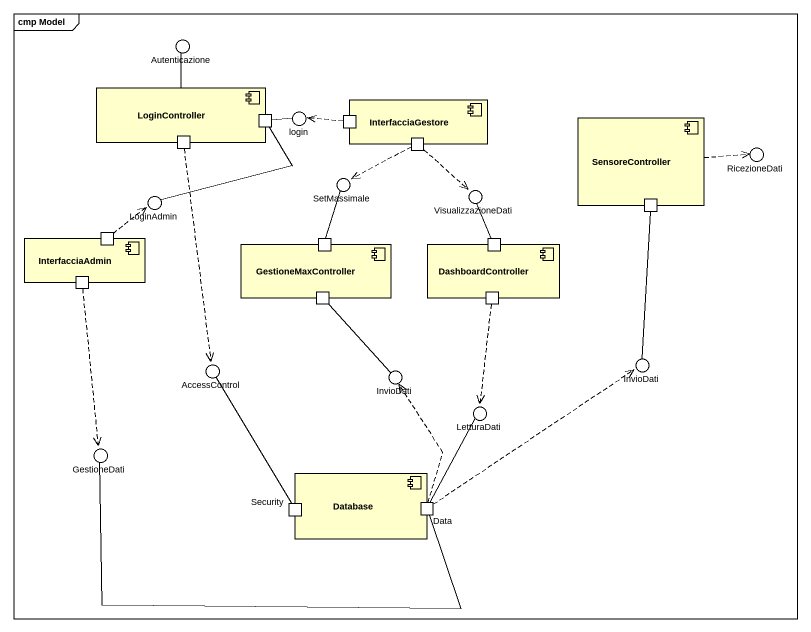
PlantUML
@startuml
mainframe cmp Model
() Autenticazione
component LoginController {
  port " " as port1
  port " " as port3
}
() login
component InterfacciaGestore {
  port " " as port2
  port " " as port4
}
component SensoreController {
  port " " as port6
}
() RicezioneDati
() SetMassimale
() VisualizzazioneDati
() LoginAdmin
component InterfacciaAdmin {
  port " " as port5
  port " " as port9
}
component GestioneMaxController {
  port " " as port7
  port " " as port10
}
component DashboardController {
  port " " as port8
  port " " as port11
}
() AccessControl
() InvioDati
() "InvioDati" as InvioDati_2
() LetturaDati
() GestioneDati
component "Database" as Database_ {
  port Security
  port Data
}
LoginController -up- Autenticazione
port1 -right- login
port1 -- LoginAdmin
port2 .left.> login
port3 ..> AccessControl
port4 .left.> SetMassimale
port4 ..> VisualizzazioneDati
SensoreController .right.> RicezioneDati
port5 .up.> LoginAdmin
port6 -- InvioDati_2
port7 -up- SetMassimale
port8 -up- VisualizzazioneDati
port9 ..> GestioneDati
port10 -- InvioDati
port11 ..> LetturaDati
Security -up- AccessControl
Data .up.> InvioDati
Data .up.> InvioDati_2
Data -up- LetturaDati
Data -left- GestioneDati
@enduml
